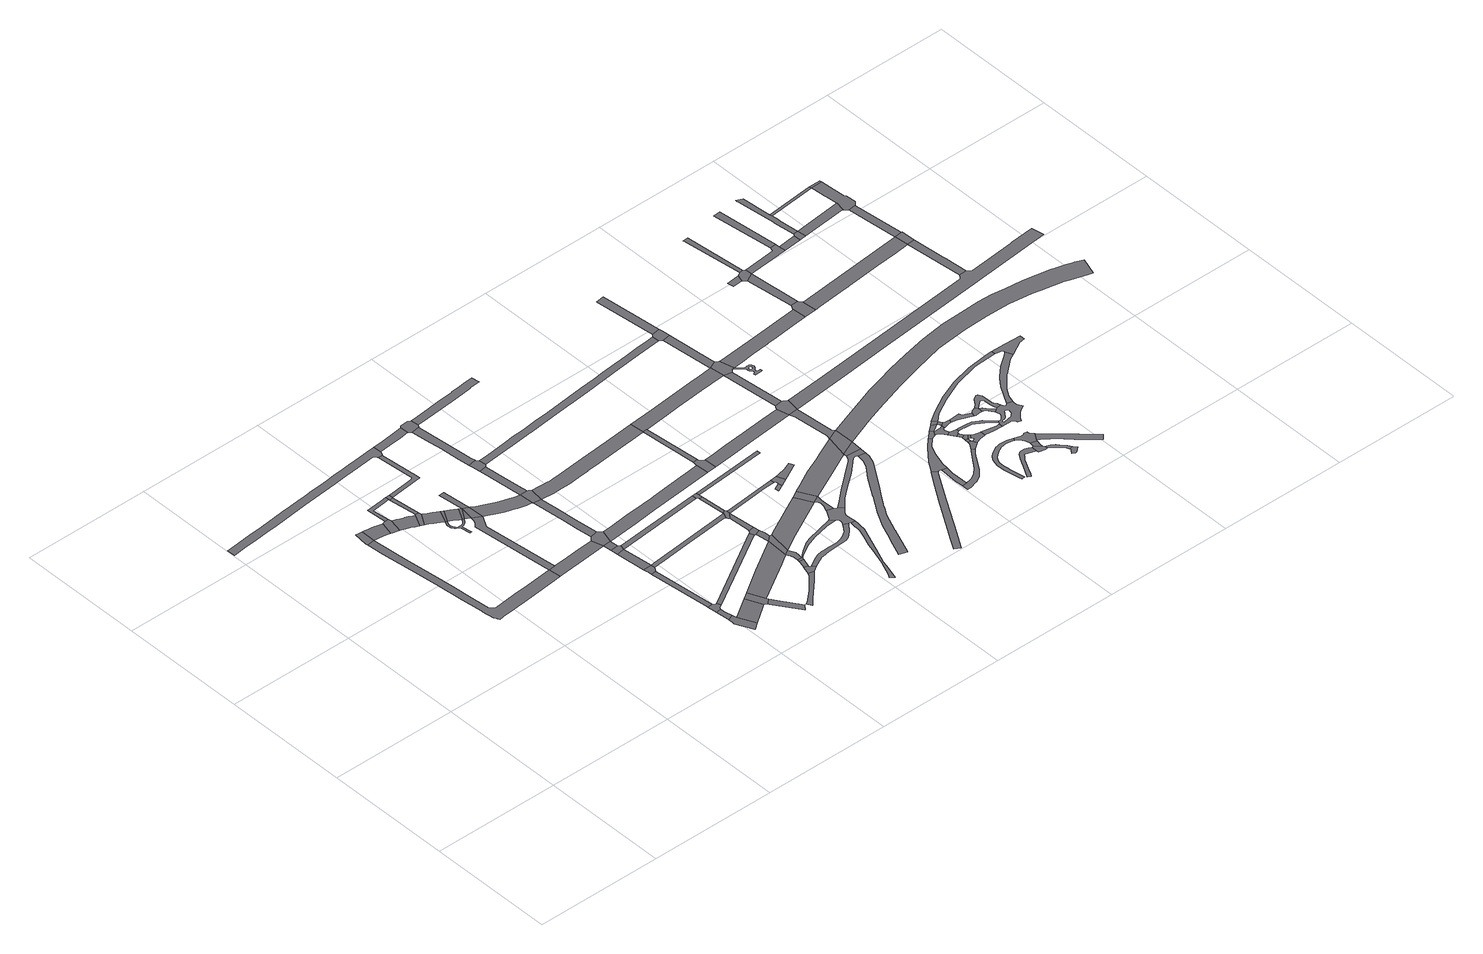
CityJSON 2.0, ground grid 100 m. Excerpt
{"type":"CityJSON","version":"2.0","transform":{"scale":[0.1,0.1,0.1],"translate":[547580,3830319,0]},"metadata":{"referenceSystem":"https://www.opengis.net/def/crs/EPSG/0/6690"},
"CityObjects":{
"road1":{"type":"Road","geometry":[{"type":"MultiSurface","lod":"1","boundaries":[[[0,1,2,3,4,5,6]]]}]},
"road2":{"type":"Road","attributes":{"RoadStructureAttribute.sectionType":"1"},"geometry":[{"type":"MultiSurface","lod":"1","boundaries":[[[7,8,9,10,11,6,5,12,13,14,15,16,17,18]]]}]},
"road3":{"type":"Road","attributes":{"RoadStructureAttribute.sectionType":"1"},"geometry":[{"type":"MultiSurface","lod":"1","boundaries":[[[19,20,21,22,23,24,25,26,27,28,29,30,31,32,33,34,35,36,37,38,39,40,41,42,43,44,45,46,47,48,49,50,51,52,53,54,55]]]}]},
"road4":{"type":"Road","attributes":{"RoadStructureAttribute.sectionType":"1"},"geometry":[{"type":"MultiSurface","lod":"1","boundaries":[[[56,57,58,59,60,61,62,63,64,65,5,4,66,67,68,69,70,71,72,73,74,75,76,77,78,79,80,81,82,83,84,85]]]}]},
"road5":{"type":"Road","geometry":[{"type":"MultiSurface","lod":"1","boundaries":[[[86,87,88,89,90,18,17,91,92,93,94]]]}]},
"road6":{"type":"Road","attributes":{"RoadStructureAttribute.sectionType":"1"},"geometry":[{"type":"MultiSurface","lod":"1","boundaries":[[[95,96,97,98,99,100,101,94,93,102,103,104,105,106,107,108]]]}]},
"road7":{"type":"Road","attributes":{"RoadStructureAttribute.sectionType":"1"},"geometry":[{"type":"MultiSurface","lod":"1","boundaries":[[[109,110,111,88,87,112,113,114]]]}]},
"road8":{"type":"Road","geometry":[{"type":"MultiSurface","lod":"1","boundaries":[[[115,116,117,118,108,107,119,120]]]}]},
"road9":{"type":"Road","attributes":{"RoadStructureAttribute.sectionType":"1"},"geometry":[{"type":"MultiSurface","lod":"1","boundaries":[[[121,122,123,120,119,124,125,126,127,128]]]}]},
"road10":{"type":"Road","attributes":{"RoadStructureAttribute.sectionType":"1"},"geometry":[{"type":"MultiSurface","lod":"1","boundaries":[[[129,130,117,116]]]}]},
"road11":{"type":"Road","geometry":[{"type":"MultiSurface","lod":"1","boundaries":[[[127,131,132,133,134,135,136,137,138,139,140,141,142,143,144,145,146,147,148,149,150,151,152,153,154,155,156,157,158,159,160]]]}]},
"road12":{"type":"Road","geometry":[{"type":"MultiSurface","lod":"1","boundaries":[[[161,109,114,130,129,162]]]}]},
"road13":{"type":"Road","attributes":{"RoadStructureAttribute.sectionType":"1"},"geometry":[{"type":"MultiSurface","lod":"1","boundaries":[[[163,164,165,166,85,167,168,169]]]}]},
"road14":{"type":"Road","geometry":[{"type":"MultiSurface","lod":"1","boundaries":[[[128,127,160,170]]]}]},
"road15":{"type":"Road","attributes":{"RoadStructureAttribute.sectionType":"1"},"geometry":[{"type":"MultiSurface","lod":"1","boundaries":[[[171,170,160,172,173,147,174]]]}]},
"road16":{"type":"Road","geometry":[{"type":"MultiSurface","lod":"1","boundaries":[[[174,147,146,175]]]}]},
"road17":{"type":"Road","attributes":{"RoadStructureAttribute.sectionType":"1"},"geometry":[{"type":"MultiSurface","lod":"1","boundaries":[[[175,146,176,163]]]}]},
"road18":{"type":"Road","geometry":[{"type":"MultiSurface","lod":"1","boundaries":[[[177,178,179,167,85,84,180,181,182]]]}]},
"road19":{"type":"Road","geometry":[{"type":"MultiSurface","lod":"1","boundaries":[[[183,184,185,186,187,188,189,190]]]}]},
"road20":{"type":"Road","attributes":{"RoadStructureAttribute.sectionType":"1"},"geometry":[{"type":"MultiSurface","lod":"1","boundaries":[[[191,192,193,194,195,196,184,183]]]}]},
"road21":{"type":"Road","geometry":[{"type":"MultiSurface","lod":"1","boundaries":[[[175,163,169,197]]]}]},
"road22":{"type":"Road","geometry":[{"type":"MultiSurface","lod":"1","boundaries":[[[198,199,200,194,193,201,202,203]]]}]},
"road23":{"type":"Road","attributes":{"RoadStructureAttribute.sectionType":"1"},"geometry":[{"type":"MultiSurface","lod":"1","boundaries":[[[204,205,175,197]]]}]},
"road24":{"type":"Road","attributes":{"RoadStructureAttribute.sectionType":"1"},"geometry":[{"type":"MultiSurface","lod":"1","boundaries":[[[51,206,207,208,209,161,162,210,211,212,52]]]}]},
"road25":{"type":"Road","attributes":{"RoadStructureAttribute.sectionType":"1"},"geometry":[{"type":"MultiSurface","lod":"1","boundaries":[[[213,214,215,216,200,199]]]}]},
"road26":{"type":"Road","attributes":{"RoadStructureAttribute.sectionType":"1"},"geometry":[{"type":"MultiSurface","lod":"1","boundaries":[[[217,218,219,190,189,220,221]]]}]},
"road27":{"type":"Road","geometry":[{"type":"MultiSurface","lod":"1","boundaries":[[[222,223,224,225,215,214,226]]]}]},
"road28":{"type":"Road","attributes":{"RoadStructureAttribute.sectionType":"1"},"geometry":[{"type":"MultiSurface","lod":"1","boundaries":[[[227,228,229,223,222]]]}]},
"road29":{"type":"Road","attributes":{"RoadStructureAttribute.sectionType":"1"},"geometry":[{"type":"MultiSurface","lod":"1","boundaries":[[[230,231,232,233,234,235,236,237,238,239,240,197,169,241,242,243,244,245,246,247,248,249,250,251,252]]]}]},
"road30":{"type":"Road","geometry":[{"type":"MultiSurface","lod":"1","boundaries":[[[253,254,229,228,255]]]}]},
"road31":{"type":"Road","attributes":{"RoadStructureAttribute.sectionType":"1"},"geometry":[{"type":"MultiSurface","lod":"1","boundaries":[[[256,182,257,258,254,253]]]}]},
"road32":{"type":"Road","geometry":[{"type":"MultiSurface","lod":"1","boundaries":[[[259,260,261,177,182,256,262]]]}]},
"road33":{"type":"Road","geometry":[{"type":"MultiSurface","lod":"1","boundaries":[[[263,217,221,264,265,266,267,268]]]}]},
"road34":{"type":"Road","attributes":{"RoadStructureAttribute.sectionType":"1"},"geometry":[{"type":"MultiSurface","lod":"1","boundaries":[[[269,270,271,272,273,274,275,261,260,276,277,278]]]}]},
"road35":{"type":"Road","attributes":{"RoadStructureAttribute.sectionType":"1"},"geometry":[{"type":"MultiSurface","lod":"1","boundaries":[[[279,267,266,280,281,282]]]}]},
"road36":{"type":"Road","geometry":[{"type":"MultiSurface","lod":"1","boundaries":[[[251,269,278,283,284,285,252]]]}]},
"road37":{"type":"Road","geometry":[{"type":"MultiSurface","lod":"1","boundaries":[[[286,287,288,19,55,289,290,291,292]]]}]},
"road38":{"type":"Road","attributes":{"RoadStructureAttribute.sectionType":"1"},"geometry":[{"type":"MultiSurface","lod":"1","boundaries":[[[293,294,295,296,297,298,299,252,285]]]}]},
"road39":{"type":"Road","attributes":{"RoadStructureAttribute.sectionType":"1"},"geometry":[{"type":"MultiSurface","lod":"1","boundaries":[[[300,203,202,301]]]}]},
"road40":{"type":"Road","geometry":[{"type":"MultiSurface","lod":"1","boundaries":[[[302,303,304,297,296,305,306]]]}]},
"road41":{"type":"Road","attributes":{"RoadStructureAttribute.sectionType":"1"},"geometry":[{"type":"MultiSurface","lod":"1","boundaries":[[[307,308,309,310,311,312,313,314,303,302]]]}]},
"road42":{"type":"Road","attributes":{"RoadStructureAttribute.sectionType":"1"},"geometry":[{"type":"MultiSurface","lod":"1","boundaries":[[[315,316,317,263,268,318,319,320,321]]]}]},
"road43":{"type":"Road","attributes":{"RoadStructureAttribute.sectionType":"1"},"geometry":[{"type":"MultiSurface","lod":"1","boundaries":[[[322,323,324,325,326,327,328,329,330]]]}]},
"road44":{"type":"Road","attributes":{"RoadStructureAttribute.sectionType":"1"},"geometry":[{"type":"MultiSurface","lod":"1","boundaries":[[[331,332,222,226,333,334,335,336,337]]]}]},
"road45":{"type":"Road","geometry":[{"type":"MultiSurface","lod":"1","boundaries":[[[338,339,286,292,340,341,311,310,342,343]]]}]},
"road46":{"type":"Road","attributes":{"RoadStructureAttribute.sectionType":"1"},"geometry":[{"type":"MultiSurface","lod":"1","boundaries":[[[344,255,228,345,346]]]}]},
"road47":{"type":"Road","geometry":[{"type":"MultiSurface","lod":"1","boundaries":[[[347,322,330,348,349,350,351]]]}]},
"road48":{"type":"Road","attributes":{"RoadStructureAttribute.sectionType":"1"},"geometry":[{"type":"MultiSurface","lod":"1","boundaries":[[[352,353,347,351,354]]]}]},
"road49":{"type":"Road","attributes":{"RoadStructureAttribute.sectionType":"1"},"geometry":[{"type":"MultiSurface","lod":"1","boundaries":[[[355,356,357,358,359,360,361,362,363,364,262,256,365,366,367,368,369,370]]]}]},
"road50":{"type":"Road","geometry":[{"type":"MultiSurface","lod":"1","boundaries":[[[371,372,352,354,373,374]]]}]},
"road51":{"type":"Road","attributes":{"RoadStructureAttribute.sectionType":"1"},"geometry":[{"type":"MultiSurface","lod":"1","boundaries":[[[375,376,377,378,379,321,380,381,372,371]]]}]},
"road52":{"type":"Road","geometry":[{"type":"MultiSurface","lod":"1","boundaries":[[[382,315,321,379,383]]]}]},
"road53":{"type":"Road","attributes":{"RoadStructureAttribute.sectionType":"1"},"geometry":[{"type":"MultiSurface","lod":"1","boundaries":[[[384,385,386,387,388,315,382]]]}]},
"road54":{"type":"Road","geometry":[{"type":"MultiSurface","lod":"1","boundaries":[[[389,390,391,300,301,386,385]]]}]},
"road55":{"type":"Road","attributes":{"RoadStructureAttribute.sectionType":"1"},"geometry":[{"type":"MultiSurface","lod":"1","boundaries":[[[392,393,394,395,396,397,398,399,400,401,283,278,402,403,404,405,406,407,408,409,410,411,412,413,414,415,416]]]}]},
"road56":{"type":"Road","attributes":{"RoadStructureAttribute.sectionType":"1"},"geometry":[{"type":"MultiSurface","lod":"1","boundaries":[[[417,418,419,390,389]]]}]},
"road57":{"type":"Road","geometry":[{"type":"MultiSurface","lod":"1","boundaries":[[[420,331,337,421,418,417,422]]]}]},
"road58":{"type":"Road","attributes":{"RoadStructureAttribute.sectionType":"1"},"geometry":[{"type":"MultiSurface","lod":"1","boundaries":[[[423,424,425,426,427,428,429,430,431,343,342,432,433,434,435,436,437,438,439]]]}]},
"road59":{"type":"Road","attributes":{"RoadStructureAttribute.sectionType":"1"},"geometry":[{"type":"MultiSurface","lod":"1","boundaries":[[[440,441,331,420]]]}]},
"road60":{"type":"Road","geometry":[{"type":"MultiSurface","lod":"1","boundaries":[[[442,344,346,443,441,440,444]]]}]},
"road61":{"type":"Road","attributes":{"RoadStructureAttribute.sectionType":"1"},"geometry":[{"type":"MultiSurface","lod":"1","boundaries":[[[445,446,447,448,449,450,451,452,453,454,455,456,457,349,348,458,459,460,461,462,463,464,465,466,467,468]]]}]},
"road62":{"type":"Road","attributes":{"RoadStructureAttribute.sectionType":"1"},"geometry":[{"type":"MultiSurface","lod":"1","boundaries":[[[469,470,471,472,473,474,475,371,374,476,477,478,479,480,481,482]]]}]},
"road63":{"type":"Road","attributes":{"RoadStructureAttribute.sectionType":"1"},"geometry":[{"type":"MultiSurface","lod":"1","boundaries":[[[483,484,485,383,379,486,487,488]]]}]},
"road64":{"type":"Road","attributes":{"RoadStructureAttribute.sectionType":"1"},"geometry":[{"type":"MultiSurface","lod":"1","boundaries":[[[489,490,491,492,493,494,495,496,497,498,499,500,501,502,503,504,505,506]]]}]},
"road65":{"type":"Road","attributes":{"RoadStructureAttribute.sectionType":"1"},"geometry":[{"type":"MultiSurface","lod":"1","boundaries":[[[507,508,422,417,509,510]]]}]},
"road66":{"type":"Road","geometry":[{"type":"MultiSurface","lod":"1","boundaries":[[[511,512,513,514,515,516,517,355,370,518,519,520]]]}]},
"road67":{"type":"Road","attributes":{"RoadStructureAttribute.sectionType":"1"},"geometry":[{"type":"MultiSurface","lod":"1","boundaries":[[[521,522,442,444]]]}]},
"road68":{"type":"Road","geometry":[{"type":"MultiSurface","lod":"1","boundaries":[[[523,524,525,469,482,526,527,528,445,468,529,489,506,530,531,532,533,534,535,536]]]}]},
"road69":{"type":"Road","attributes":{"RoadStructureAttribute.sectionType":"1"},"geometry":[{"type":"MultiSurface","lod":"1","boundaries":[[[537,416,515,514]]]}]},
"road70":{"type":"Road","geometry":[{"type":"MultiSurface","lod":"1","boundaries":[[[538,539,540,541]]]}]},
"road71":{"type":"Road","attributes":{"RoadStructureAttribute.sectionType":"1"},"geometry":[{"type":"MultiSurface","lod":"1","boundaries":[[[542,543,544,488,545,546,547,548,549,523,536]]]}]},
"road72":{"type":"Road","geometry":[{"type":"MultiSurface","lod":"1","boundaries":[[[550,483,488,544]]]}]},
"road73":{"type":"Road","attributes":{"RoadStructureAttribute.sectionType":"1"},"geometry":[{"type":"MultiSurface","lod":"1","boundaries":[[[551,552,553,554,555,556,557,558,559,560,561,562,563,564,306,305,565,566,567,568,569,570,571,572,573,574,575,576,577,578,579,580]]]}]},
"road74":{"type":"Road","geometry":[{"type":"MultiSurface","lod":"1","boundaries":[[[581,507,510,582,583,538,541,584]]]}]},
"road75":{"type":"Road","attributes":{"RoadStructureAttribute.sectionType":"1"},"geometry":[{"type":"MultiSurface","lod":"1","boundaries":[[[585,586,587,588,581,584]]]}]},
"road76":{"type":"Road","attributes":{"RoadStructureAttribute.sectionType":"1"},"geometry":[{"type":"MultiSurface","lod":"1","boundaries":[[[589,590,591,592,593,594,595,596,597,598,599,600,601,602,603,604,605,606,607,608,609,610,611,612,613,614]]]}]},
"road77":{"type":"Road","attributes":{"RoadStructureAttribute.sectionType":"1"},"geometry":[{"type":"MultiSurface","lod":"1","boundaries":[[[615,616,617,618,619,620,621,550,544,622,623,624,625]]]}]},
"road78":{"type":"Road","attributes":{"RoadStructureAttribute.sectionType":"1"},"geometry":[{"type":"MultiSurface","lod":"1","boundaries":[[[626,627,628,629,630,631,632,633,534,533,634,635,636,637,638,639,640,589,614,641]]]}]},
"road79":{"type":"Road","attributes":{"RoadStructureAttribute.sectionType":"1"},"geometry":[{"type":"MultiSurface","lod":"1","boundaries":[[[642,643,644,645,646,520,519,647,648,649,650]]]}]},
"road80":{"type":"Road","attributes":{"RoadStructureAttribute.sectionType":"1"},"geometry":[{"type":"MultiSurface","lod":"1","boundaries":[[[651,652,653,654,655,656,657,658,659,660,661,662]]]}]},
"road81":{"type":"Road","attributes":{"RoadStructureAttribute.sectionType":"1"},"geometry":[{"type":"MultiSurface","lod":"1","boundaries":[[[663,664,665,666,667,392,416,537,668,669,670,671,672,673,674,675]]]}]},
"road82":{"type":"Road","attributes":{"RoadStructureAttribute.sectionType":"1"},"geometry":[{"type":"MultiSurface","lod":"1","boundaries":[[[676,625,626,641]]]}]},
"road83":{"type":"Road","geometry":[{"type":"MultiSurface","lod":"1","boundaries":[[[677,615,625,676]]]}]},
"road84":{"type":"Road","attributes":{"RoadStructureAttribute.sectionType":"1"},"geometry":[{"type":"MultiSurface","lod":"1","boundaries":[[[678,679,680,681,682,683,650,684,685,686,687,615,677]]]}]},
"road85":{"type":"Road","geometry":[{"type":"MultiSurface","lod":"1","boundaries":[[[688,689,690,691,692,693,694,695]]]}]},
"road86":{"type":"Road","geometry":[{"type":"MultiSurface","lod":"1","boundaries":[[[696,697,698,699,642,650,683,700,701,702]]]}]},
"road87":{"type":"Road","attributes":{"RoadStructureAttribute.sectionType":"1"},"geometry":[{"type":"MultiSurface","lod":"1","boundaries":[[[675,698,697,703]]]}]},
"road88":{"type":"Road","geometry":[{"type":"MultiSurface","lod":"1","boundaries":[[[704,705,706,707,651,662,708,709,688,695,710,711,712,713,714]]]}]},
"road89":{"type":"Road","attributes":{"RoadStructureAttribute.sectionType":"1"},"geometry":[{"type":"MultiSurface","lod":"1","boundaries":[[[715,716,717,718,719,720,692,691,690,721,722,723,724,725,726,727,728,729,730,731,732]]]}]},
"road90":{"type":"Road","geometry":[{"type":"MultiSurface","lod":"1","boundaries":[[[733,734,735,663,675,703,736,737,738,739,740]]]}]},
"road91":{"type":"Road","attributes":{"RoadStructureAttribute.sectionType":"1"},"geometry":[{"type":"MultiSurface","lod":"1","boundaries":[[[741,742,743,744,745,663,735]]]}]},
"road92":{"type":"Road","geometry":[{"type":"MultiSurface","lod":"1","boundaries":[[[738,746,747,748,749,750,751,752,753,754,755,756,757,758,759,760,761,762,763,764,765,766,767,768,769,770,771,772,773,774,775,776,777,778,779,780,781,782,783,784,739],[785,786,787,788,789,790,791,792,793,794,795,796,797,798,799,800,801,802,803,804,805,806,807]]]}]},
"road93":{"type":"Road","geometry":[{"type":"MultiSurface","lod":"1","boundaries":[[[808,809,810,551,580,743,742]]]}]},
"road94":{"type":"Road","geometry":[{"type":"MultiSurface","lod":"1","boundaries":[[[811,812,704,714,813,814]]]}]},
"road95":{"type":"Road","attributes":{"RoadStructureAttribute.sectionType":"1"},"geometry":[{"type":"MultiSurface","lod":"1","boundaries":[[[815,816,817,818,819,810,809]]]}]},
"road96":{"type":"Road","geometry":[{"type":"MultiSurface","lod":"1","boundaries":[[[820,821,715,732,822,823,824,825]]]}]},
"road97":{"type":"Road","geometry":[{"type":"MultiSurface","lod":"1","boundaries":[[[826,827,828,829,830,831,832,833,814,813,834,835,836,837,838,839,840,841,842,843]]]}]},
"road98":{"type":"Road","attributes":{"RoadStructureAttribute.sectionType":"1"},"geometry":[{"type":"MultiSurface","lod":"1","boundaries":[[[844,811,814,845,846]]]}]},
"road99":{"type":"Road","attributes":{"RoadStructureAttribute.sectionType":"1"},"geometry":[{"type":"MultiSurface","lod":"1","boundaries":[[[847,820,825,848,849]]]}]},
"road100":{"type":"Road","attributes":{"RoadStructureAttribute.sectionType":"1"},"geometry":[{"type":"MultiSurface","lod":"1","boundaries":[[[850,851,852,853,854,855,856,857,858,859,860,861,862,863,864,865,866,867,868,869,870,871,872,873,874,875,876,877,878,879,880,881,882,883]]]}]},
"road101":{"type":"Road","geometry":[{"type":"MultiSurface","lod":"1","boundaries":[[[884,838,837,885,886,887,888,889]]]}]},
"road102":{"type":"Road","attributes":{"RoadStructureAttribute.sectionType":"1"},"geometry":[{"type":"MultiSurface","lod":"1","boundaries":[[[890,886,885,891,892]]]}]},
"road103":{"type":"Road","geometry":[{"type":"MultiSurface","lod":"1","boundaries":[[[892,891,847,849,893]]]}]},
"road104":{"type":"Road","attributes":{"RoadStructureAttribute.sectionType":"1"},"geometry":[{"type":"MultiSurface","lod":"1","boundaries":[[[894,895,896,897,898,899,900,901,902,903,904,905,906,907,908,909,910,911,912,913,914]]]}]},
"road105":{"type":"Road","geometry":[{"type":"MultiSurface","lod":"1","boundaries":[[[915,844,846,916]]]}]},
"road106":{"type":"Road","attributes":{"RoadStructureAttribute.sectionType":"1"},"geometry":[{"type":"MultiSurface","lod":"1","boundaries":[[[893,849,917,918,919]]]}]},
"road107":{"type":"Road","attributes":{"RoadStructureAttribute.sectionType":"1"},"geometry":[{"type":"MultiSurface","lod":"1","boundaries":[[[920,916,846,921,922,923,924,826,925]]]}]},
"road108":{"type":"Road","geometry":[{"type":"MultiSurface","lod":"1","boundaries":[[[926,927,928,919,918,929,930,931,824,823,932,933,934,935]]]}]},
"road109":{"type":"Road","geometry":[{"type":"MultiSurface","lod":"1","boundaries":[[[936,937,925,826,843,938,939,940,941]]]}]},
"road110":{"type":"Road","attributes":{"RoadStructureAttribute.sectionType":"1"},"geometry":[{"type":"MultiSurface","lod":"1","boundaries":[[[942,943,944,945,946,947,889,888,948,949,950,951,952,953,954,955,956]]]}]},
"road111":{"type":"Road","attributes":{"RoadStructureAttribute.sectionType":"1"},"geometry":[{"type":"MultiSurface","lod":"1","boundaries":[[[957,958,959,941,940,960,961,962]]]}]},
"road112":{"type":"Road","geometry":[{"type":"MultiSurface","lod":"1","boundaries":[[[963,964,935,934,965,966,967]]]}]},
"road113":{"type":"Road","attributes":{"RoadStructureAttribute.sectionType":"1"},"geometry":[{"type":"MultiSurface","lod":"1","boundaries":[[[968,969,970,740,739,971,972,973,974,975,976,977]]]}]},
"road114":{"type":"Road","geometry":[{"type":"MultiSurface","lod":"1","boundaries":[[[978,914,913,979,980,981,982,983,984]]]}]},
"road115":{"type":"Road","attributes":{"RoadStructureAttribute.sectionType":"1"},"geometry":[{"type":"MultiSurface","lod":"1","boundaries":[[[985,986,978,984,987,988,989]]]}]},
"road116":{"type":"Road","geometry":[{"type":"MultiSurface","lod":"1","boundaries":[[[990,991,992,993,994,995,996,883,882,997,998,985,989,999,1000]]]}]},
"road117":{"type":"Road","attributes":{"RoadStructureAttribute.sectionType":"1"},"geometry":[{"type":"MultiSurface","lod":"1","boundaries":[[[1001,1002,1003,1004,983,982,1005,1006,1007,1008,1009]]]}]},
"road118":{"type":"Road","geometry":[{"type":"MultiSurface","lod":"1","boundaries":[[[1010,1011,1012,962,961,1013,1014,1015,1016]]]}]},
"road119":{"type":"Road","geometry":[{"type":"MultiSurface","lod":"1","boundaries":[[[1009,1008,1017,1018,1019,1020,1021,1022]]]}]},
"road120":{"type":"Road","attributes":{"RoadStructureAttribute.sectionType":"1"},"geometry":[{"type":"MultiSurface","lod":"1","boundaries":[[[1023,1024,1025,1026,1016,1015,1027,1028,1029]]]}]},
"road121":{"type":"Road","attributes":{"RoadStructureAttribute.sectionType":"1"},"geometry":[{"type":"MultiSurface","lod":"1","boundaries":[[[1030,1031,1032,1033,1034,1035,1029,1028,1036,1037,1038,1039,1040,1041,1042,956,955,1043,1044,967,966,1045,1046,1047,1048,1049,1050,1051,1052,1053,1054,1055,1056,1057,1058,1059,1060,1061,1062],[1063,1064,1065,1066,1067,1068,1069,1070,1071,1072,1073,1074,1075,1076,1077,1078,1079,1080,1081,1082,1083,1084]]]}]},
"road122":{"type":"Road","attributes":{"RoadStructureAttribute.sectionType":"1"},"geometry":[{"type":"MultiSurface","lod":"1","boundaries":[[[1085,1086,1087,1088,1089,1090,1091,1092,1093,1094,1010,1016,1095,1096,1097,1098,1099,1100,1101,1034,1033]]]}]},
"road123":{"type":"Road","attributes":{"RoadStructureAttribute.sectionType":"1"},"geometry":[{"type":"MultiSurface","lod":"1","boundaries":[[[1102,1103,1104,1000,999,1105,1106,1107,1108,1109,1110,1111,1112,1113,1114]]]}]},
"road124":{"type":"Road","attributes":{"RoadStructureAttribute.sectionType":"1"},"geometry":[{"type":"MultiSurface","lod":"1","boundaries":[[[1115,1116,1117,1118,1119,1120,915,916,1121,1122,1123,1124,1125,1126,1127]]]}]},
"road125":{"type":"Road","geometry":[{"type":"MultiSurface","lod":"1","boundaries":[[[1128,1129,1130,1131,1132,1133,968,977,1134,1135]]]}]},
"road126":{"type":"Road","geometry":[{"type":"MultiSurface","lod":"1","boundaries":[[[1136,1137,1138,1139,1140]]]}]},
"road127":{"type":"Road","attributes":{"RoadStructureAttribute.sectionType":"1"},"geometry":[{"type":"MultiSurface","lod":"1","boundaries":[[[1141,1142,1131,1130]]]}]},
"road128":{"type":"Road","geometry":[{"type":"MultiSurface","lod":"1","boundaries":[[[1143,1144,1145,1136,1140,1146,1147,1142,1141,1148]]]}]},
"road129":{"type":"Road","attributes":{"RoadStructureAttribute.sectionType":"1"},"geometry":[{"type":"MultiSurface","lod":"1","boundaries":[[[1149,1150,1151,1152,1153,1154,1155,1062,1061,1156,1157,1158,1159,1160,1161]]]}]},
"road130":{"type":"Road","attributes":{"RoadStructureAttribute.sectionType":"1"},"geometry":[{"type":"MultiSurface","lod":"1","boundaries":[[[1162,1163,1164,1165,1145,1144]]]}]},
"road131":{"type":"Road","attributes":{"RoadStructureAttribute.sectionType":"1"},"geometry":[{"type":"MultiSurface","lod":"1","boundaries":[[[1166,1167,1168,1169,1170,1171,1172,1173,1174,1175,1176,1177,1178,1179,1180,1181,1182,1183,1184,1185,677,676,1186,1187,1188,1189,1190,1191,1192,1193,1194,1195,1196,1197,1198,1199,1200,1201,1202]]]}]},
"road132":{"type":"Road","attributes":{"RoadStructureAttribute.sectionType":"1"},"geometry":[{"type":"MultiSurface","lod":"1","boundaries":[[[1203,1204,1205,1206,1148,1141,1207,1208,1209]]]}]},
"road133":{"type":"Road","attributes":{"RoadStructureAttribute.sectionType":"1"},"geometry":[{"type":"MultiSurface","lod":"1","boundaries":[[[1210,1211,1212,1213,1214,1215,1216,1217,1218,1219,1220,702,701,1221,1222,1223,1224,1225]]]}]},
"road134":{"type":"Road","geometry":[{"type":"MultiSurface","lod":"1","boundaries":[[[1226,1127,1126,1227,1228,1229,1149,1161,1230,1231,1232]]]}]},
"road135":{"type":"Road","attributes":{"RoadStructureAttribute.sectionType":"1"},"geometry":[{"type":"MultiSurface","lod":"1","boundaries":[[[1233,1234,1204,1203]]]}]},
"road136":{"type":"Road","attributes":{"RoadStructureAttribute.sectionType":"1"},"geometry":[{"type":"MultiSurface","lod":"1","boundaries":[[[1235,1236,1135,1134,1237,1238,1239,1240,1241,1242,1243,1244]]]}]},
"road137":{"type":"Road","geometry":[{"type":"MultiSurface","lod":"1","boundaries":[[[1245,1209,1208,1246]]]}]},
"road138":{"type":"Road","geometry":[{"type":"MultiSurface","lod":"1","boundaries":[[[1247,1248,1249,1245,1246,1250]]]}]},
"road139":{"type":"Road","geometry":[{"type":"MultiSurface","lod":"1","boundaries":[[[1251,1252,1253,1254,1255,1256,1248,1247,1257,1258,1259,1260,1261]]]}]},
"road140":{"type":"Road","attributes":{"RoadStructureAttribute.sectionType":"1"},"geometry":[{"type":"MultiSurface","lod":"1","boundaries":[[[1262,1263,1247,1250,1264,1265]]]}]},
"road141":{"type":"Road","attributes":{"RoadStructureAttribute.sectionType":"1"},"geometry":[{"type":"MultiSurface","lod":"1","boundaries":[[[1266,1260,1259,1267]]]}]},
"road142":{"type":"Road","geometry":[{"type":"MultiSurface","lod":"1","boundaries":[[[1268,1269,1270,1244,1271,1216,1215]]]}]},
"road143":{"type":"Road","geometry":[{"type":"MultiSurface","lod":"1","boundaries":[[[1272,1235,1244,1270]]]}]},
"road144":{"type":"Road","attributes":{"RoadStructureAttribute.sectionType":"1"},"geometry":[{"type":"MultiSurface","lod":"1","boundaries":[[[1273,1274,1275,1276,1277,1278,1235,1272]]]}]},
"road145":{"type":"Road","geometry":[{"type":"MultiSurface","lod":"1","boundaries":[[[1279,1280,1267,1281,1282,1283,1262,1265,1284,1285,1278,1277,1286,1287]]]}]},
"road146":{"type":"Road","geometry":[{"type":"MultiSurface","lod":"1","boundaries":[[[1266,1267,1280,1288]]]}]}
},
"vertices":[
[767,2743,0],[738,2746,0],[725,2636,0],[726,2629,0],[727,2619,0],[788,2628,0],[789,2741,0],
[912,2721,0],[886,2727,0],[861,2732,0],[838,2735,0],[813,2739,0],[797,2627,0],[808,2626,0],[834,2623,0],[860,2619,0],[896,2611,0],[919,2605,0],[946,2713,0],
[1419,3328,0],[1392,3326,0],[1288,3315,0],[1178,3305,0],[1089,3296,0],[1053,3293,0],[971,3283,0],[887,3276,0],[822,3270,0],[758,3262,0],[681,3254,0],[613,3248,0],[537,3239,0],[338,3218,0],[217,3206,0],[77,3191,0],[7,3185,0],[13,3122,0],[112,3132,0],[232,3144,0],[316,3153,0],[423,3163,0],[570,3179,0],[695,3192,0],[840,3207,0],[985,3221,0],[1089,3232,0],[1153,3238,0],[1281,3251,0],[1351,3258,0],[1358,3250,0],[1370,3235,0],[1372,3232,0],[1405,3230,0],[1409,3237,0],[1419,3256,0],[1423,3264,0],
[1237,1620,0],[1105,1607,0],[923,1589,0],[893,1613,0],[890,1616,0],[890,1618,0],[878,1746,0],[858,1935,0],[840,2102,0],[818,2322,0],[741,2481,0],[776,2174,0],[793,2000,0],[815,1793,0],[833,1626,0],[834,1613,0],[838,1577,0],[839,1569,0],[844,1520,0],[857,1503,0],[859,1498,0],[867,1483,0],[894,1485,0],[904,1486,0],[975,1493,0],[1042,1500,0],[1106,1506,0],[1239,1520,0],[1449,1541,0],[1439,1639,0],
[1004,2703,0],[1002,2722,0],[975,2721,0],[969,2719,0],[956,2716,0],[931,2602,0],[962,2595,0],[981,2588,0],[1005,2696,0],
[1146,2641,0],[1120,2653,0],[1095,2664,0],[1089,2666,0],[1063,2676,0],[1040,2684,0],[1018,2692,0],[991,2585,0],[1021,2575,0],[1054,2563,0],[1082,2550,0],[1096,2544,0],[1110,2538,0],[1158,2635,0],
[1137,2896,0],[1093,2891,0],[961,2878,0],[986,2853,0],[1093,2865,0],[1139,2870,0],
[1197,2622,0],[1194,2639,0],[1168,2638,0],[1162,2636,0],[1138,2524,0],[1197,2617,0],
[1265,2580,0],[1234,2597,0],[1206,2613,0],[1165,2510,0],[1193,2493,0],[1231,2472,0],[1261,2456,0],[1308,2555,0],
[1166,2863,0],[1140,2858,0],
[1247,2427,0],[1245,2416,0],[1244,2405,0],[1249,2384,0],[1261,2365,0],[1269,2357,0],[1287,2346,0],[1296,2344,0],[1306,2262,0],[1319,2263,0],[1310,2345,0],[1319,2346,0],[1338,2354,0],[1346,2359,0],[1354,2367,0],[1372,2394,0],[1360,2401,0],[1343,2376,0],[1337,2370,0],[1332,2366,0],[1316,2360,0],[1298,2358,0],[1292,2359,0],[1277,2368,0],[1272,2373,0],[1262,2390,0],[1258,2407,0],[1259,2414,0],[1261,2422,0],[1273,2449,0],
[1169,2899,0],[1171,2870,0],
[1413,2372,0],[1406,2335,0],[1394,2313,0],[1371,2287,0],[1493,1644,0],[1430,2243,0],[1481,2333,0],
[1328,2544,0],
[1365,2523,0],[1306,2431,0],[1342,2410,0],[1411,2498,0],
[1432,2486,0],
[1408,2374,0],
[1841,1676,0],[1740,1667,0],[1609,1655,0],[1468,1543,0],[1722,1569,0],[1865,1582,0],
[2020,500,0],[1975,478,0],[1973,445,0],[1972,429,0],[1972,427,0],[2037,295,0],[2090,333,0],[2027,463,0],
[2006,568,0],[2006,570,0],[2004,593,0],[1964,588,0],[1966,567,0],[1974,492,0],
[1477,2460,0],
[2014,655,0],[1996,669,0],[1957,663,0],[2013,612,0],[2036,625,0],[2023,656,0],
[1451,2684,0],[1410,2680,0],
[1400,2945,0],[1398,2935,0],[1383,2925,0],[1323,2914,0],[1401,2894,0],[1436,2898,0],[1434,2918,0],
[1994,690,0],[1947,1163,0],[1907,1158,0],[1954,691,0],
[2190,571,0],[2103,514,0],[2039,471,0],[2210,419,0],[2247,444,0],
[1964,1230,0],[1900,1228,0],[1903,1206,0],[1903,1200,0],[1967,1199,0],
[1964,1234,0],[1941,1469,0],[1877,1460,0],
[1797,2332,0],[1760,2342,0],[1730,2350,0],[1698,2361,0],[1665,2372,0],[1637,2382,0],[1607,2395,0],[1574,2410,0],[1544,2424,0],[1516,2439,0],[1483,2457,0],[1511,2317,0],[1544,2302,0],[1573,2288,0],[1607,2275,0],[1642,2262,0],[1673,2251,0],[1704,2242,0],[1736,2233,0],[1767,2226,0],[1798,2220,0],[1814,2217,0],[1806,2330,0],
[1935,1523,0],[1872,1514,0],[1947,1508,0],
[1929,1588,0],[1865,1581,0],[1867,1561,0],
[1930,1715,0],[1926,1719,0],[1867,1705,0],[1960,1691,0],
[2242,606,0],[2257,442,0],[2262,439,0],[2270,432,0],[2308,467,0],[2300,479,0],
[1817,2213,0],[1817,2210,0],[1817,2207,0],[1827,2114,0],[1843,1956,0],[1856,1819,0],[1867,1709,0],[1908,1901,0],[1891,2071,0],[1878,2206,0],
[2338,420,0],[2278,419,0],[2410,223,0],[2442,261,0],
[1894,2317,0],[1877,2326,0],[1868,2329,0],
[1680,3355,0],[1639,3350,0],[1509,3337,0],[1428,3264,0],[1511,3274,0],[1613,3283,0],[1683,3292,0],
[1868,2333,0],[1860,2409,0],[1845,2545,0],[1829,2691,0],[1770,2682,0],[1780,2597,0],[1806,2331,0],
[2657,1045,0],[2672,1010,0],
[1823,2787,0],[1759,2778,0],[1762,2752,0],[1848,2712,0],[1839,2766,0],
[1822,2792,0],[1817,2829,0],[1807,2915,0],[1771,3280,0],[1707,3273,0],[1721,3153,0],[1735,3019,0],[1750,2868,0],
[2698,896,0],[2439,736,0],[2352,678,0],[2446,571,0],[2604,669,0],[2650,698,0],[2689,721,0],
[2672,486,0],[2660,461,0],[2558,346,0],[2472,270,0],[2454,262,0],[2478,225,0],[2522,274,0],[2651,401,0],[2716,472,0],
[2671,1305,0],[1996,1233,0],[2000,1202,0],[2031,1203,0],[2307,1232,0],[2629,1265,0],[2647,1260,0],
[1758,3375,0],[1696,3373,0],[1693,3284,0],[1697,3281,0],[1785,3301,0],[1779,3364,0],
[2633,1572,0],[2589,1535,0],[2636,1538,0],
[2693,550,0],[2758,501,0],[2741,526,0],[2723,530,0],[2722,540,0],
[2708,614,0],[2698,564,0],[2743,609,0],
[2861,1782,0],[2753,1770,0],[2751,1770,0],[2741,1768,0],[2551,1751,0],[2445,1739,0],[2419,1735,0],[2343,1728,0],[2182,1713,0],[2050,1700,0],[1933,1589,0],[1937,1589,0],[2177,1613,0],[2364,1632,0],[2636,1659,0],[2868,1682,0],
[2746,631,0],[2712,630,0],[2748,621,0],[2750,626,0],
[2750,657,0],[2750,664,0],[2751,696,0],[2747,710,0],[2728,744,0],[2707,692,0],[2712,666,0],
[2740,936,0],[2757,934,0],
[2737,984,0],[2724,1021,0],[2684,1006,0],[2687,996,0],[2692,958,0],
[2720,1067,0],[2674,1060,0],[2666,1050,0],
[2821,2379,0],[2786,2375,0],[2589,2356,0],[2353,2334,0],[2110,2312,0],[2072,2309,0],[2047,2307,0],[2028,2308,0],[1989,2309,0],[1965,2311,0],[1888,2205,0],[1979,2198,0],[2051,2198,0],[2120,2199,0],[2209,2208,0],[2279,2215,0],[2294,2216,0],[2296,2216,0],[2367,2222,0],[2496,2236,0],[2614,2248,0],[2723,2258,0],[2826,2268,0],[2827,2268,0],[2828,2268,0],
[2699,1278,0],[2664,1238,0],[2676,1080,0],
[2691,1323,0],[2657,1250,0],[2699,1308,0],
[2365,3424,0],[2350,3423,0],[2307,3419,0],[2246,3412,0],[2172,3404,0],[2169,3404,0],[2055,3393,0],[1941,3380,0],[1841,3371,0],[1876,3310,0],[2002,3323,0],[2110,3333,0],[2212,3344,0],[2287,3352,0],[2288,3352,0],[2302,3354,0],[2371,3361,0],
[2676,1522,0],[2652,1520,0],
[2671,1575,0],[2649,1530,0],[2674,1548,0],
[3171,701,0],[3164,688,0],[3129,641,0],[3082,610,0],[3052,597,0],[3022,591,0],[2960,592,0],[2946,592,0],[2919,592,0],[2902,591,0],[2887,591,0],[2845,582,0],[2798,562,0],[2783,517,0],[2845,544,0],[2859,546,0],[2891,552,0],[2916,557,0],[2936,558,0],[3029,562,0],[3080,567,0],[3109,580,0],[3152,619,0],[3206,684,0],
[3130,795,0],[3030,770,0],[3020,767,0],[2916,740,0],[2869,722,0],[2801,677,0],[2784,663,0],[2774,644,0],[2806,662,0],[2858,694,0],[2953,726,0],[3006,739,0],[3078,757,0],[3165,764,0],
[3113,1122,0],[2999,1061,0],[2773,942,0],[2866,825,0],[3117,959,0],[3182,993,0],
[3224,677,0],[3214,627,0],[3216,600,0],[3211,582,0],[3193,522,0],[3160,437,0],[3142,379,0],[3102,245,0],[3053,124,0],[3036,100,0],[3069,76,0],[3104,198,0],[3113,242,0],[3165,368,0],[3245,577,0],[3250,619,0],[3253,642,0],[3255,673,0],
[3121,1350,0],[2719,1306,0],[3044,1317,0],[3124,1320,0],
[2912,1809,0],[2908,1812,0],[2906,1813,0],[2905,1824,0],[2871,1820,0],[2870,1814,0],[2865,1797,0],[2909,1686,0],[2946,1690,0],[2939,1788,0],
[3256,1602,0],[3253,1630,0],
[3185,881,0],[3178,863,0],[3146,807,0],[3180,754,0],[3186,738,0],[3181,719,0],[3219,686,0],[3252,719,0],[3250,756,0],[3260,781,0],[3293,819,0],[3258,849,0],[3245,851,0],[3235,863,0],
[2863,2271,0],
[3131,1287,0],[3084,1262,0],[3087,1232,0],[3141,1260,0],
[3234,962,0],[3233,985,0],[3239,1021,0],[3200,980,0],[3208,953,0],[3208,937,0],[3204,918,0],[3190,894,0],
[3169,1152,0],
[3519,2943,0],[3480,2940,0],[3359,2927,0],[3262,2916,0],[3152,2905,0],[3036,2892,0],[2952,2883,0],[2827,2870,0],[2499,2835,0],[2381,2822,0],[2262,2810,0],[2174,2801,0],[2071,2790,0],[1928,2774,0],[1994,2726,0],[2104,2737,0],[2240,2752,0],[2281,2756,0],[2283,2756,0],[2412,2769,0],[2564,2785,0],[2634,2792,0],[2636,2793,0],[2697,2799,0],[2832,2815,0],[3000,2832,0],[3147,2849,0],[3335,2868,0],[3480,2884,0],[3523,2887,0],
[3176,1355,0],[3134,1313,0],[3136,1300,0],[3199,1290,0],
[3339,1361,0],[3322,1399,0],[3268,1374,0],[3201,1358,0],
[3710,1151,0],[3698,1091,0],[3674,1035,0],[3607,942,0],[3510,785,0],[3506,779,0],[3501,769,0],[3487,747,0],[3447,684,0],[3423,646,0],[3356,517,0],[3320,430,0],[3283,339,0],[3240,235,0],[3302,212,0],[3385,430,0],[3387,435,0],[3451,588,0],[3484,643,0],[3502,674,0],[3505,679,0],[3548,745,0],[3590,809,0],[3739,1036,0],[3763,1104,0],[3768,1141,0],
[3688,1403,0],[3539,1334,0],[3496,1314,0],[3487,1310,0],[3362,1255,0],[3250,1195,0],[3231,1185,0],[3461,1130,0],[3491,1145,0],[3498,1149,0],[3649,1224,0],
[3653,1201,0],[3638,1167,0],[3622,1149,0],[3559,1102,0],[3458,1018,0],[3415,983,0],[3394,966,0],[3311,891,0],[3330,861,0],[3356,890,0],[3443,959,0],[3558,1051,0],[3669,1153,0],[3687,1161,0],[3698,1161,0],[3770,1195,0],
[3631,1858,0],[3491,1844,0],[3307,1825,0],[3136,1808,0],[3017,1796,0],[3088,1704,0],[3312,1726,0],[3492,1745,0],[3653,1759,0],
[3956,712,0],[3898,623,0],[3782,434,0],[3739,363,0],[3591,116,0],[3542,34,0],[3586,7,0],[3667,143,0],[3774,324,0],[3840,435,0],[3980,671,0],[3995,686,0],
[3590,2456,0],[3485,2445,0],[3391,2436,0],[3190,2415,0],[3020,2398,0],[2867,2272,0],[3056,2291,0],[3167,2303,0],[3312,2317,0],[3393,2326,0],[3486,2335,0],[3598,2344,0],[3602,2345,0],
[3774,1281,0],
[3775,1441,0],
[3762,1451,0],[3757,1466,0],[3728,1766,0],[3662,1760,0],[3718,1766,0],[3720,1766,0],[3667,1719,0],[3695,1474,0],[3697,1444,0],[3696,1432,0],
[4020,679,0],[4011,536,0],[4013,475,0],[4016,473,0],[4052,474,0],[4052,515,0],[4053,614,0],[4061,673,0],
[3718,1890,0],[3708,1896,0],[3648,1889,0],[3642,1879,0],[3729,1767,0],[3730,1767,0],[3745,1872,0],
[3666,2329,0],
[4166,974,0],[4105,912,0],[4011,796,0],[3973,738,0],[4005,689,0],[4015,686,0],[4069,729,0],[4071,736,0],[4096,822,0],[4132,903,0],[4184,956,0],
[4302,709,0],[4292,694,0],[4257,645,0],[4193,556,0],[4146,508,0],[4104,485,0],[4014,452,0],[4015,436,0],[4015,421,0],[4045,422,0],[4100,437,0],[4109,440,0],[4159,470,0],[4204,518,0],[4272,626,0],[4275,632,0],[4302,669,0],[4324,694,0],
[3674,2469,0],[3660,2479,0],[3650,2486,0],[3671,2336,0],[3680,2349,0],[3682,2352,0],[3706,2356,0],[3678,2465,0],
[3648,2509,0],[3611,2880,0],[3547,2871,0],[3589,2468,0],[3590,2460,0],
[3751,2296,0],[3756,2291,0],[3755,2287,0],[3755,2276,0],[3759,2266,0],[3766,2259,0],[3771,2256,0],[3772,2256,0],[3775,2250,0],[3775,2247,0],[3775,2236,0],[3773,2226,0],[3769,2226,0],[3760,2225,0],[3762,2207,0],[3765,2208,0],[3812,2211,0],[3824,2212,0],[3822,2230,0],[3805,2229,0],[3796,2228,0],[3793,2236,0],[3793,2250,0],[3795,2255,0],[3797,2256,0],[3802,2260,0],[3806,2263,0],[3811,2272,0],[3812,2277,0],[3813,2282,0],[3811,2293,0],[3808,2298,0],[3805,2302,0],[3797,2309,0],[3786,2311,0],[3780,2311,0],[3775,2310,0],[3769,2307,0],[3762,2310,0],[3779,2272,0],[3777,2273,0],[3774,2276,0],[3773,2280,0],[3773,2284,0],[3774,2288,0],[3777,2291,0],[3781,2293,0],[3783,2293,0],[3785,2293,0],[3789,2292,0],[3792,2290,0],[3793,2288,0],[3794,2286,0],[3795,2282,0],[3795,2280,0],[3794,2278,0],[3792,2275,0],[3791,2274,0],[3789,2272,0],[3788,2272,0],[3785,2271,0],[3781,2271,0],
[3605,2945,0],[3602,2972,0],[3537,2963,0],
[4219,1026,0],[4177,984,0],[4222,973,0],[4244,1006,0],
[3596,3032,0],[3554,3431,0],[3552,3461,0],[3486,3451,0],[3488,3430,0],
[4333,772,0],[4331,755,0],[4374,730,0],[4379,732,0],[4366,762,0],[4359,772,0],
[4318,1014,0],[4314,1007,0],[4303,1004,0],[4294,1002,0],[4291,1002,0],[4283,1001,0],[4264,1001,0],[4247,1005,0],[4242,971,0],[4259,959,0],[4264,952,0],[4287,917,0],[4312,934,0],[4304,967,0],[4304,974,0],[4304,982,0],[4312,984,0],[4321,986,0],
[4269,1067,0],[4283,1031,0],[4303,1044,0],
[4337,805,0],[4359,779,0],[4358,802,0],
[4556,612,0],[4533,619,0],[4478,626,0],[4443,617,0],[4438,616,0],[4408,600,0],[4398,594,0],[4381,583,0],[4353,557,0],[4342,540,0],[4334,527,0],[4319,472,0],[4319,439,0],[4322,410,0],[4323,404,0],[4346,282,0],[4349,263,0],[4376,268,0],[4355,382,0],[4352,416,0],[4349,440,0],[4349,480,0],[4356,502,0],[4363,514,0],[4376,535,0],[4404,558,0],[4418,570,0],[4438,580,0],[4463,591,0],[4513,599,0],[4543,595,0],[4550,594,0],[4575,587,0],[4579,606,0],
[4320,929,0],[4320,869,0],[4348,887,0],[4352,892,0],[4365,900,0],[4367,922,0],
[4348,875,0],[4340,837,0],[4365,847,0],
[4384,832,0],
[4604,457,0],[4589,467,0],[4564,477,0],[4537,479,0],[4517,471,0],[4502,461,0],[4489,441,0],[4480,426,0],[4465,401,0],[4457,388,0],[4441,356,0],[4389,255,0],[4412,242,0],[4426,266,0],[4450,314,0],[4485,383,0],[4487,389,0],[4510,418,0],[4524,437,0],[4605,412,0],[4612,455,0],
[4298,1092,0],[4331,1064,0],
[4365,801,0],[4378,797,0],[4397,820,0],
[4336,1050,0],[4311,1037,0],[4316,1027,0],[4316,1026,0],[4319,1017,0],[4346,1037,0],
[4461,798,0],[4418,808,0],[4408,810,0],[4383,788,0],[4391,773,0],[4374,766,0],[4421,748,0],[4462,755,0],[4464,756,0],[4467,797,0],
[4359,1027,0],[4349,1035,0],[4350,992,0],[4361,995,0],[4386,998,0],[4399,1023,0],
[4604,827,0],[4550,876,0],[4537,887,0],[4492,911,0],[4457,918,0],[4388,921,0],[4410,900,0],[4417,900,0],[4472,893,0],[4515,869,0],[4523,863,0],[4571,830,0],[4576,827,0],[4616,792,0],[4628,805,0],
[4527,990,0],[4494,1006,0],[4481,1028,0],[4436,991,0],[4544,949,0],[4552,979,0],
[4601,775,0],[4586,775,0],[4544,749,0],[4609,746,0],[4611,775,0],
[4386,2537,0],[4376,2536,0],[4007,2498,0],[3787,2365,0],[3892,2376,0],[4031,2390,0],[4032,2390,0],[4084,2396,0],[4276,2416,0],[4394,2428,0],
[4622,460,0],[4615,395,0],[4665,383,0],[4670,385,0],[4685,386,0],[4677,408,0],[4672,418,0],
[4631,498,0],[4627,470,0],[4672,430,0],[4672,443,0],[4680,481,0],
[4706,561,0],[4695,571,0],[4691,579,0],[4693,593,0],[4665,600,0],[4658,593,0],[4640,588,0],[4601,565,0],[4623,535,0],[4684,496,0],[4718,549,0],
[4793,317,0],[4775,338,0],[4745,374,0],[4717,393,0],[4700,376,0],[4728,352,0],[4773,314,0],[4786,282,0],[4813,292,0],
[4601,1005,0],[4574,994,0],[4562,986,0],[4557,944,0],[4587,947,0],[4614,947,0],[4614,985,0],
[4786,272,0],[4781,262,0],[4761,239,0],[4784,224,0],[4799,229,0],[4837,262,0],
[4692,909,0],[4651,954,0],[4637,970,0],[4622,980,0],[4635,939,0],[4672,885,0],[4697,903,0],
[4772,886,0],[4760,889,0],[4752,899,0],[4747,916,0],[4710,906,0],[4705,901,0],[4683,858,0],[4683,843,0],[4681,840,0],[4673,825,0],[4669,821,0],[4653,803,0],[4638,800,0],[4618,782,0],[4616,777,0],[4661,743,0],[4663,743,0],[4684,748,0],[4699,741,0],[4704,733,0],[4712,720,0],[4712,711,0],[4739,704,0],[4745,716,0],[4754,734,0],[4788,767,0],[4803,782,0],[4850,809,0],[4828,847,0],[4827,855,0],[4825,874,0],[4828,885,0],[4785,899,0],[4707,824,0],[4708,826,0],[4713,833,0],[4715,836,0],[4723,846,0],[4733,851,0],[4743,844,0],[4748,834,0],[4746,825,0],[4746,821,0],[4738,804,0],[4727,792,0],[4718,783,0],[4706,781,0],[4692,779,0],[4649,773,0],[4644,778,0],[4648,783,0],[4653,785,0],[4673,790,0],[4691,801,0],[4702,818,0],
[4739,939,0],[4727,951,0],[4719,971,0],[4718,1063,0],[4709,1078,0],[4703,1088,0],[4690,1091,0],[4675,1085,0],[4656,1070,0],[4626,1030,0],[4669,1030,0],[4681,1035,0],[4689,1028,0],[4690,1025,0],[4694,1013,0],[4697,968,0],[4704,933,0],
[4926,354,0],[4829,445,0],[4803,469,0],[4729,469,0],[4757,444,0],[4777,429,0],[4824,381,0],[4837,367,0],[4873,333,0],[4895,310,0],[4991,226,0],[5009,206,0],[5044,244,0],
[5015,1356,0],[4843,1334,0],[4671,1288,0],[4627,1270,0],[4524,1229,0],[4385,1152,0],[4385,1115,0],[4517,1189,0],[4647,1246,0],[4691,1265,0],[4883,1312,0],[5063,1324,0],[5063,1355,0],
[4481,2552,0],[4468,2568,0],[4461,2578,0],[4403,2574,0],[4395,2558,0],[4388,2543,0],[4493,2438,0],[4485,2547,0],
[4347,3029,0],[4245,3018,0],[4249,2994,0],[4252,2970,0],[4331,2977,0],
[4425,2986,0],[4361,2951,0],
[4407,3051,0],[4406,3052,0],[4376,3047,0],[4347,2962,0],[4354,2957,0],[4423,3040,0],
[5126,1297,0],[5118,1287,0],[5094,1267,0],[5007,1204,0],[4935,1133,0],[4926,1122,0],[4873,1055,0],[4847,945,0],[4884,1007,0],[4983,1116,0],[4988,1121,0],[5102,1215,0],[5147,1239,0],
[4359,3534,0],[4319,3534,0],[4319,3532,0],[4376,3048,0],
[6073,1665,0],[6054,1672,0],[6029,1682,0],[6017,1686,0],[6007,1689,0],[5940,1706,0],[5906,1715,0],[5696,1753,0],[5561,1769,0],[5451,1783,0],[5341,1789,0],[5183,1783,0],[5014,1776,0],[4816,1747,0],[4629,1710,0],[4452,1666,0],[4328,1629,0],[4213,1596,0],[4077,1548,0],[3934,1498,0],[4003,1371,0],[4131,1413,0],[4389,1497,0],[4429,1508,0],[4593,1552,0],[4828,1607,0],[5080,1637,0],[5285,1644,0],[5470,1638,0],[5655,1615,0],[5718,1602,0],[5890,1567,0],[5906,1562,0],[5931,1554,0],[6057,1512,0],[6088,1502,0],[6135,1642,0],
[4740,3102,0],[4695,3098,0],[4681,3066,0],[4430,3041,0],[4452,2989,0],[4748,3018,0],[4743,3071,0],
[6093,2108,0],[5906,2089,0],[5889,2088,0],[5521,2049,0],[5493,2069,0],[5486,2074,0],[5427,2069,0],[5413,2052,0],[5402,2039,0],[4587,1956,0],[4077,1905,0],[4154,1810,0],[4599,1855,0],[5472,1944,0],[5491,1946,0],[6108,2008,0],
[5181,1352,0],[5109,1318,0],[5116,1317,0],[5123,1307,0],[5261,1299,0],[5308,1307,0],[5309,1349,0],
[4690,3593,0],[4636,3589,0],
[5371,2638,0],[4486,2547,0],[4540,2443,0],[4738,2463,0],[4806,2469,0],[4820,2471,0],[4919,2481,0],[5086,2498,0],[5270,2516,0],[5381,2527,0],
[4887,3086,0],[4892,3032,0],
[4938,3107,0],[4900,3102,0],[4900,3100,0],[4946,3037,0],
[4844,3609,0],[4845,3601,0],[4845,3597,0],[4847,3584,0],[4881,3275,0],[4881,3271,0],[4922,3271,0],[4921,3280,0],[4916,3332,0],[4913,3352,0],[4891,3587,0],
[5319,3148,0],[5308,3147,0],[5298,3071,0],[5301,3068,0],
[5295,3390,0],[5297,3370,0],
[5469,2256,0],[5467,2279,0],[5442,2533,0],[5427,2070,0],
[5441,2645,0],
[5431,2644,0],[5429,2660,0],[5391,3045,0],[5391,3050,0],[5391,3051,0],[5331,3042,0],
[5402,3167,0],[5388,3372,0],[5309,3254,0],[5311,3237,0],[5319,3149,0],[5309,3061,0],[5329,3044,0],[5421,3081,0],[5412,3160,0],
[5385,3389,0]
]}
